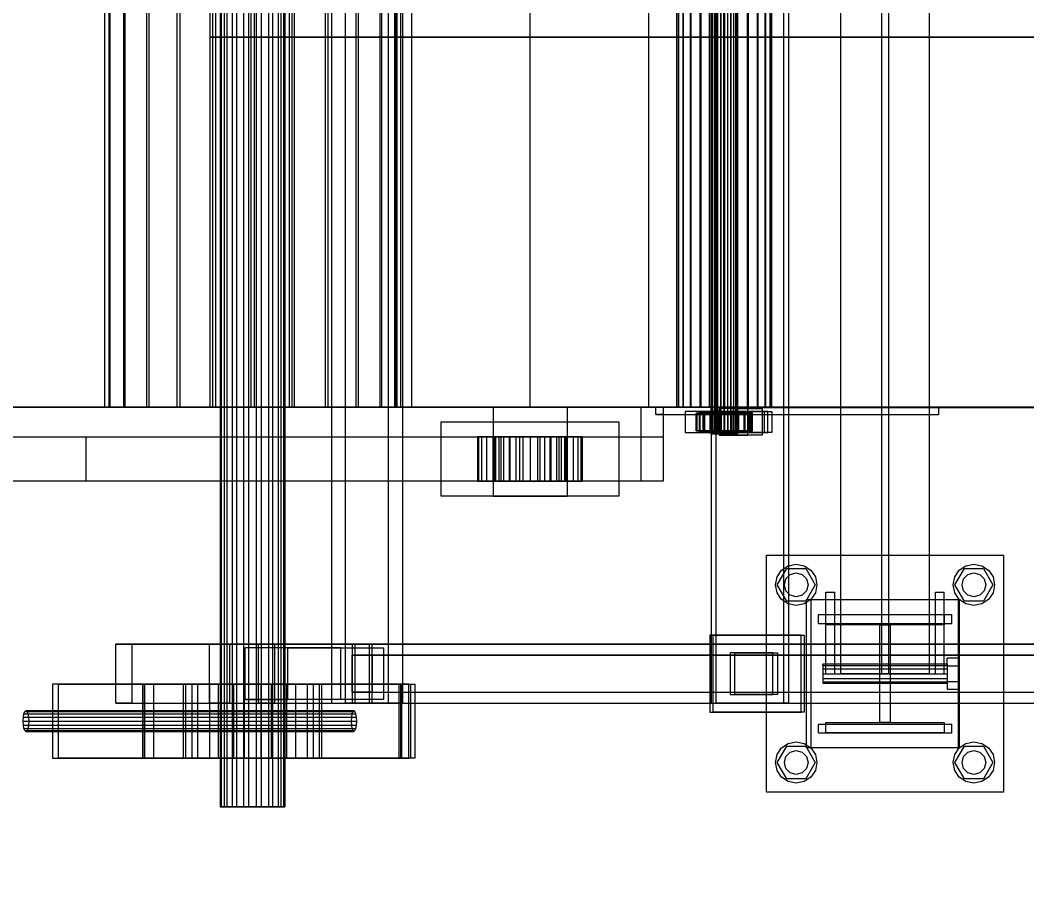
# Model space of a CAD drawing. Header units: millimetres. Extents: x -191664 to 191490, y -197311 to 10263.
# Drawn here: x 27284 to 27964, y -18573 to -17989 of the extents above; entities that cross this region are included whole.
import ezdxf

# ---------------------------------------------------------------- set-up
doc = ezdxf.new("R2010")
doc.units = ezdxf.units.MM
for name, color, linetype, lineweight in [('COTAS_INSTALACION_P', 30, 'Continuous', 0), ('COTAS_P', 1, 'Continuous', 0), ('superior_C03', 7, 'Continuous', 0), ('superior_C05', 7, 'Continuous', 0), ('superior_C05-C03', 7, 'Continuous', 0)]:
    doc.layers.add(name, color=color, linetype=linetype, lineweight=lineweight)
doc.dimstyles.new('PLANTA_100', dxfattribs={"dimtxt": 250, "dimasz": 150, "dimexe": 150, "dimexo": 80, "dimgap": 100, "dimtad": 1, "dimtih": 1, "dimtoh": 1, "dimdec": 1, "dimdsep": 46, "dimcen": 0.09, "dimclrd": 1, "dimclre": 1, "dimclrt": 1, "dimadec": 0, "dimazin": 0, "dimtfac": 1, "dimtdec": 4, "dimtofl": 0, "dimtmove": 0, "dimatfit": 3, "dimfxl": 1, "dimtolj": 1, "dimtzin": 0, "dimarcsym": 0})

# ---------------------------------------------------------------- blocks, each defined once
blk = doc.blocks.new('*D5')
at = {"layer": 'COTAS_INSTALACION_P', "color": 1, "lineweight": -2, "transparency": 16777216}
for p, q in [((-1000, -18080), (-1000, -25850)), ((60117.12, -18080), (60117.12, -25850)), ((-850, -25700), (59967.12, -25700))]:
    blk.add_line(p, q, dxfattribs=at)
at = {"layer": 'COTAS_INSTALACION_P', "color": 1, "transparency": 16777216}
for points in [[(-850, -25675), (-850, -25725), (-1000, -25700)], [(59967.12, -25675), (59967.12, -25725), (60117.12, -25700)]]:
    blk.add_solid(points, dxfattribs=at)
at = {"layer": 'Defpoints', "color": 0, "transparency": 16777216}
for p in [(-1000, -18000), (60117.12, -18000), (60117.12, -25700)]:
    blk.add_point(p, dxfattribs=at)
blk = doc.blocks.new('*D40')
at = {"layer": 'COTAS_P', "color": 1, "lineweight": -2, "transparency": 16777216}
for p, q in [((28292.25, -17600), (28292.25, -17450)), ((27772.25, -17750), (28442.25, -17750)), ((27772.25, -18250), (28442.25, -18250)), ((28292.25, -18400), (28292.25, -18550))]:
    blk.add_line(p, q, dxfattribs=at)
at = {"layer": 'COTAS_P', "color": 1, "transparency": 16777216}
for points in [[(28267.25, -17600), (28317.25, -17600), (28292.25, -17750)], [(28267.25, -18400), (28317.25, -18400), (28292.25, -18250)]]:
    blk.add_solid(points, dxfattribs=at)
at = {"layer": 'Defpoints', "color": 0, "transparency": 16777216}
for p in [(27692.25, -17750), (28292.25, -17750), (27692.25, -18250)]:
    blk.add_point(p, dxfattribs=at)

msp = doc.modelspace()

# ---------------------------------------------------------------- linework, layer by layer
at = {"layer": 'superior_C03', "color": 9, "true_color": 0xb8c2c5}
for p, q in [((27418.82, -17480), (27418.82, -18520)), ((27419.48, -17480), (27419.48, -18520)), ((27421.5, -17480), (27421.5, -18520)), ((27423.36, -17480), (27423.36, -18520)), ((27427.08, -17480), (27427.08, -18520)), ((27429.87, -17480), (27429.87, -18520)), ((27434.74, -17480), (27434.74, -18520)), ((27438.03, -17480), (27438.03, -18520)), ((27443.3, -17480), (27443.3, -18520)), ((27446.59, -17480), (27446.59, -18520)), ((27451.46, -17480), (27451.46, -18520)), ((27454.25, -17480), (27454.25, -18520)), ((27457.97, -17480), (27457.97, -18520)), ((27459.84, -17480), (27459.84, -18520)), ((27461.85, -18520), (27461.85, -17480)), ((27462.51, -17480), (27462.51, -18520)), ((27285.83, -18462), (27285.98, -18459.32)), ((27285.98, -18459.32), (27286.39, -18457.05)), ((27285.98, -18459.32), (27507.48, -18459.32)), ((27286.39, -18457.05), (27287, -18455.53)), ((27286.39, -18457.05), (27507.89, -18457.05)), ((27287, -18455.53), (27287.72, -18455)), ((27287, -18455.53), (27508.5, -18455.53)), ((27287.72, -18455), (27288.44, -18455.53)), ((27509.22, -18455), (27287.72, -18455)), ((27288.44, -18455.53), (27289.05, -18457.05)), ((27288.44, -18455.53), (27509.94, -18455.53)), ((27289.05, -18457.05), (27289.46, -18459.32)), ((27289.05, -18457.05), (27510.55, -18457.05)), ((27289.46, -18459.32), (27289.6, -18462)), ((27289.46, -18459.32), (27510.96, -18459.32)), ((27507.48, -18459.32), (27507.34, -18462)), ((27507.89, -18457.05), (27507.48, -18459.32)), ((27508.5, -18455.53), (27507.89, -18457.05)), ((27509.22, -18455), (27508.5, -18455.53)), ((27509.94, -18455.53), (27509.22, -18455)), ((27510.55, -18457.05), (27509.94, -18455.53)), ((27510.96, -18459.32), (27510.55, -18457.05)), ((27511.11, -18462), (27510.96, -18459.32)), ((27285.98, -18464.68), (27285.83, -18462)), ((27285.83, -18462), (27507.34, -18462)), ((27286.39, -18466.95), (27285.98, -18464.68)), ((27285.98, -18464.68), (27507.48, -18464.68)), ((27289.46, -18464.68), (27289.05, -18466.95)), ((27289.6, -18462), (27289.46, -18464.68)), ((27289.46, -18464.68), (27510.96, -18464.68)), ((27289.6, -18462), (27511.11, -18462)), ((27507.34, -18462), (27507.48, -18464.68)), ((27507.48, -18464.68), (27507.89, -18466.95)), ((27510.55, -18466.95), (27510.96, -18464.68)), ((27510.96, -18464.68), (27511.11, -18462)), ((27287, -18468.47), (27286.39, -18466.95)), ((27286.39, -18466.95), (27507.89, -18466.95)), ((27287.72, -18469), (27287, -18468.47)), ((27287, -18468.47), (27508.5, -18468.47)), ((27288.44, -18468.47), (27287.72, -18469)), ((27287.72, -18469), (27509.22, -18469)), ((27289.05, -18466.95), (27288.44, -18468.47)), ((27288.44, -18468.47), (27509.94, -18468.47)), ((27289.05, -18466.95), (27510.55, -18466.95)), ((27507.89, -18466.95), (27508.5, -18468.47)), ((27508.5, -18468.47), (27509.22, -18469)), ((27509.22, -18469), (27509.94, -18468.47)), ((27509.94, -18468.47), (27510.55, -18466.95)), ((27421.5, -18520), (27418.82, -18520)), ((27418.82, -18520), (27419.48, -18520)), ((27419.48, -18520), (27423.36, -18520)), ((27427.08, -18520), (27421.5, -18520)), ((27423.36, -18520), (27429.87, -18520)), ((27434.74, -18520), (27427.08, -18520)), ((27429.87, -18520), (27438.03, -18520)), ((27443.3, -18520), (27434.74, -18520)), ((27438.03, -18520), (27446.59, -18520)), ((27451.46, -18520), (27443.3, -18520)), ((27446.59, -18520), (27454.25, -18520)), ((27457.97, -18520), (27451.46, -18520)), ((27454.25, -18520), (27459.84, -18520)), ((27461.85, -18520), (27457.97, -18520)), ((27459.84, -18520), (27462.51, -18520)), ((27462.51, -18520), (27461.85, -18520))]:
    msp.add_line(p, q, dxfattribs=at)
at = {"layer": 'superior_C03', "color": 139, "true_color": 0x354b57}
for p, q in [((27494.12, -17550), (27494.12, -18450)), ((27503.54, -18450), (27503.54, -17550)), ((27532.64, -18450), (27532.64, -17550)), ((27542.07, -17550), (27542.07, -18450)), ((27750.58, -17550), (27750.58, -18450)), ((27753.81, -18450), (27753.81, -17550)), ((27799.5, -18450), (27799.5, -17550)), ((27802.74, -17550), (27802.74, -18450)), ((27837.95, -17570), (27837.95, -18430)), ((27865.45, -17570), (27865.45, -18430)), ((27870.45, -18430), (27870.45, -17570)), ((27897.95, -18430), (27897.95, -17570)), ((27742.63, -18253), (27733, -18253)), ((27733, -18253), (27733, -18267)), ((27745.93, -18253), (27733, -18253)), ((27788.73, -18253), (27742.5, -18253)), ((27742.5, -18253), (27742.5, -18267)), ((27745.2, -18253), (27742.5, -18253)), ((27742.63, -18267), (27742.63, -18253)), ((27742.63, -18253), (27755.56, -18253)), ((27745.2, -18267), (27745.2, -18253)), ((27745.2, -18253), (27791.42, -18253)), ((27745.93, -18267), (27745.93, -18253)), ((27745.93, -18253), (27755.56, -18253)), ((27755.56, -18253), (27755.56, -18267)), ((27775.25, -18251), (27755.99, -18251)), ((27755.99, -18251), (27755.99, -18269)), ((27765.68, -18251), (27755.99, -18251)), ((27773.45, -18253), (27763.82, -18253)), ((27763.82, -18253), (27763.82, -18267)), ((27776.75, -18253), (27763.82, -18253)), ((27765.68, -18269), (27765.68, -18251)), ((27765.68, -18251), (27784.94, -18251)), ((27773.45, -18267), (27773.45, -18253)), ((27773.45, -18253), (27786.38, -18253)), ((27775.25, -18269), (27775.25, -18251)), ((27775.25, -18251), (27784.94, -18251)), ((27776.75, -18267), (27776.75, -18253)), ((27776.75, -18253), (27786.38, -18253)), ((27784.94, -18251), (27784.94, -18269)), ((27786.38, -18253), (27786.38, -18267)), ((27788.73, -18267), (27788.73, -18253)), ((27788.73, -18253), (27791.42, -18253)), ((27791.42, -18253), (27791.42, -18267)), ((27733, -18267), (27742.63, -18267)), ((27733, -18267), (27745.93, -18267)), ((27742.5, -18267), (27788.73, -18267)), ((27742.5, -18267), (27745.2, -18267)), ((27755.56, -18267), (27742.63, -18267)), ((27791.42, -18267), (27745.2, -18267)), ((27755.56, -18267), (27745.93, -18267)), ((27755.99, -18269), (27775.25, -18269)), ((27765.68, -18269), (27755.99, -18269)), ((27763.82, -18267), (27773.45, -18267)), ((27763.82, -18267), (27776.75, -18267)), ((27784.94, -18269), (27765.68, -18269)), ((27786.38, -18267), (27773.45, -18267)), ((27784.94, -18269), (27775.25, -18269)), ((27786.38, -18267), (27776.75, -18267)), ((27791.42, -18267), (27788.73, -18267)), ((27827.95, -18397), (27827.95, -18390)), ((27827.95, -18390), (27907.95, -18390)), ((27907.95, -18390), (27907.95, -18397)), ((27907.95, -18397), (27827.95, -18397)), ((27864.45, -18463), (27864.45, -18397)), ((27864.45, -18397), (27871.45, -18397)), ((27871.45, -18397), (27871.45, -18463)), ((27811.25, -18404), (27749.61, -18404)), ((27749.61, -18404), (27749.61, -18456)), ((27751.76, -18404), (27749.61, -18404)), ((27751.76, -18456), (27751.76, -18404)), ((27751.76, -18404), (27813.4, -18404)), ((27811.25, -18456), (27811.25, -18404)), ((27811.25, -18404), (27813.4, -18404)), ((27813.4, -18404), (27813.4, -18456)), ((27348.4, -18410), (27359.17, -18410)), ((27348.4, -18450), (27348.4, -18410)), ((27444.71, -18410), (27348.4, -18410)), ((27359.17, -18410), (27359.17, -18450)), ((27359.17, -18410), (27455.48, -18410)), ((27411.69, -18410), (27425.15, -18410)), ((27411.69, -18450), (27411.69, -18410)), ((27507.99, -18410), (27411.69, -18410)), ((27425.15, -18410), (27425.15, -18450)), ((27425.15, -18410), (27521.46, -18410)), ((27444.71, -18410), (27455.48, -18410)), ((27444.71, -18450), (27444.71, -18410)), ((28600.37, -18410), (27444.71, -18410)), ((27455.48, -18410), (27455.48, -18450)), ((27455.48, -18410), (28611.14, -18410)), ((27507.99, -18410), (27507.99, -18450)), ((27521.46, -18410), (27507.99, -18410)), ((27510.02, -18410), (27519.44, -18410)), ((27510.02, -18450), (27510.02, -18410)), ((28692.61, -18410), (27510.02, -18410)), ((27519.44, -18410), (27519.44, -18450)), ((27519.44, -18410), (28702.03, -18410)), ((27521.46, -18450), (27521.46, -18410)), ((27464.54, -18412.5), (27435.65, -18412.5)), ((27435.65, -18412.5), (27435.65, -18447.5)), ((27500.28, -18412.5), (27435.65, -18412.5)), ((27464.54, -18447.5), (27464.54, -18412.5)), ((27464.54, -18412.5), (27529.17, -18412.5)), ((27500.28, -18447.5), (27500.28, -18412.5)), ((27500.28, -18412.5), (27529.17, -18412.5)), ((27507.93, -18417.5), (27521.52, -18417.5)), ((27507.93, -18442.5), (27507.93, -18417.5)), ((28598.96, -18417.5), (27507.93, -18417.5)), ((27521.52, -18417.5), (27521.52, -18442.5)), ((27521.52, -18417.5), (28612.55, -18417.5)), ((27529.17, -18412.5), (27529.17, -18447.5)), ((27792.18, -18416), (27763.29, -18416)), ((27763.29, -18416), (27763.29, -18444)), ((27766.52, -18416), (27763.29, -18416)), ((27766.52, -18444), (27766.52, -18416)), ((27766.52, -18416), (27795.41, -18416)), ((27792.18, -18444), (27792.18, -18416)), ((27792.18, -18416), (27795.41, -18416)), ((27795.41, -18416), (27795.41, -18444)), ((27897.95, -18430), (27837.95, -18430)), ((27870.45, -18430), (27865.45, -18430)), ((27539.73, -18437), (27366.38, -18437)), ((27366.38, -18437), (27366.38, -18487)), ((27368, -18437), (27366.38, -18437)), ((27368, -18487), (27368, -18437)), ((27368, -18437), (27541.35, -18437)), ((27539.73, -18487), (27539.73, -18437)), ((27539.73, -18437), (27541.35, -18437)), ((27541.35, -18437), (27541.35, -18487)), ((27521.52, -18442.5), (27507.93, -18442.5)), ((27507.93, -18442.5), (28598.96, -18442.5)), ((27521.52, -18442.5), (28612.55, -18442.5)), ((27763.29, -18444), (27792.18, -18444)), ((27763.29, -18444), (27766.52, -18444)), ((27795.41, -18444), (27766.52, -18444)), ((27795.41, -18444), (27792.18, -18444)), ((27359.17, -18450), (27348.4, -18450)), ((27348.4, -18450), (27444.71, -18450)), ((27359.17, -18450), (27455.48, -18450)), ((27425.15, -18450), (27411.69, -18450)), ((27411.69, -18450), (27507.99, -18450)), ((27425.15, -18450), (27521.46, -18450)), ((27435.65, -18447.5), (27464.54, -18447.5)), ((27500.28, -18447.5), (27435.65, -18447.5)), ((27455.48, -18450), (27444.71, -18450)), ((27444.71, -18450), (28600.37, -18450)), ((27455.48, -18450), (28611.14, -18450)), ((27529.17, -18447.5), (27464.54, -18447.5)), ((27494.12, -18450), (27532.64, -18450)), ((27494.12, -18450), (27503.54, -18450)), ((27529.17, -18447.5), (27500.28, -18447.5)), ((27542.07, -18450), (27503.54, -18450)), ((27507.99, -18450), (27521.46, -18450)), ((27519.44, -18450), (27510.02, -18450)), ((27510.02, -18450), (28692.61, -18450)), ((27519.44, -18450), (28702.03, -18450)), ((27542.07, -18450), (27532.64, -18450)), ((27750.58, -18450), (27799.5, -18450)), ((27750.58, -18450), (27753.81, -18450)), ((27802.74, -18450), (27753.81, -18450)), ((27802.74, -18450), (27799.5, -18450)), ((27749.61, -18456), (27811.25, -18456)), ((27749.61, -18456), (27751.76, -18456)), ((27813.4, -18456), (27751.76, -18456)), ((27813.4, -18456), (27811.25, -18456)), ((27827.95, -18470), (27827.95, -18463)), ((27827.95, -18463), (27907.95, -18463)), ((27871.45, -18463), (27864.45, -18463)), ((27907.95, -18463), (27907.95, -18470)), ((27907.95, -18470), (27827.95, -18470)), ((27366.38, -18487), (27539.73, -18487)), ((27366.38, -18487), (27368, -18487)), ((27541.35, -18487), (27368, -18487)), ((27541.35, -18487), (27539.73, -18487))]:
    msp.add_line(p, q, dxfattribs=at)
at = {"layer": 'superior_C03', "color": 9, "true_color": 0xbac6cb}
for p, q in [((27750.42, -18268), (27750.42, -17732)), ((27750.7, -18268), (27750.7, -17732)), ((27750.75, -18268), (27750.75, -17732)), ((27751.58, -18268), (27751.58, -17732)), ((27751.68, -18268), (27751.68, -17732)), ((27752.99, -18268), (27752.99, -17732)), ((27753.13, -18268), (27753.13, -17732)), ((27754.84, -18268), (27754.84, -17732)), ((27755.01, -18268), (27755.01, -17732)), ((27757, -18268), (27757, -17732)), ((27757.19, -18268), (27757.19, -17732)), ((27759.32, -18268), (27759.32, -17732)), ((27759.52, -18268), (27759.52, -17732)), ((27761.66, -18268), (27761.66, -17732)), ((27761.85, -18268), (27761.85, -17732)), ((27763.84, -18268), (27763.84, -17732)), ((27764.01, -18268), (27764.01, -17732)), ((27765.72, -18268), (27765.72, -17732)), ((27765.85, -18268), (27765.85, -17732)), ((27767.17, -18268), (27767.17, -17732)), ((27767.26, -18268), (27767.26, -17732)), ((27768.09, -17732), (27768.09, -18268)), ((27768.14, -18268), (27768.14, -17732)), ((27768.42, -18268), (27768.42, -17732)), ((27750.75, -18268), (27750.42, -18268)), ((27750.42, -18268), (27750.7, -18268)), ((27750.7, -18268), (27751.58, -18268)), ((27751.68, -18268), (27750.75, -18268)), ((27751.58, -18268), (27752.99, -18268)), ((27753.13, -18268), (27751.68, -18268)), ((27752.99, -18268), (27754.84, -18268)), ((27755.01, -18268), (27753.13, -18268)), ((27754.84, -18268), (27757, -18268)), ((27757.19, -18268), (27755.01, -18268)), ((27757, -18268), (27759.32, -18268)), ((27759.52, -18268), (27757.19, -18268)), ((27759.32, -18268), (27761.66, -18268)), ((27761.85, -18268), (27759.52, -18268)), ((27761.66, -18268), (27763.84, -18268)), ((27764.01, -18268), (27761.85, -18268)), ((27763.84, -18268), (27765.72, -18268)), ((27765.85, -18268), (27764.01, -18268)), ((27765.72, -18268), (27767.17, -18268)), ((27767.26, -18268), (27765.85, -18268)), ((27767.17, -18268), (27768.09, -18268)), ((27768.14, -18268), (27767.26, -18268)), ((27768.09, -18268), (27768.42, -18268)), ((27768.42, -18268), (27768.14, -18268))]:
    msp.add_line(p, q, dxfattribs=at)
at = {"layer": 'superior_C03', "color": 8, "true_color": 0x697a83}
for p, q in [((27340.67, -17750), (27340.67, -18250)), ((27343.8, -17750), (27343.8, -18250)), ((27344.36, -17750), (27344.36, -18250)), ((27353.52, -17750), (27353.52, -18250)), ((27354.61, -17750), (27354.61, -18250)), ((27369.19, -17750), (27369.19, -18250)), ((27370.73, -17750), (27370.73, -18250)), ((27389.73, -17750), (27389.73, -18250)), ((27391.61, -17750), (27391.61, -18250)), ((27413.74, -17750), (27413.74, -18250)), ((27415.84, -17750), (27415.84, -18250)), ((27439.58, -17750), (27439.58, -18250)), ((27441.75, -17750), (27441.75, -18250)), ((27465.5, -17750), (27465.5, -18250)), ((27489.72, -17750), (27489.72, -18250)), ((27491.61, -17750), (27491.61, -18250)), ((27510.6, -17750), (27510.6, -18250)), ((27512.14, -17750), (27512.14, -18250)), ((27526.72, -17750), (27526.72, -18250)), ((27527.81, -17750), (27527.81, -18250)), ((27536.97, -18250), (27536.97, -17750)), ((27537.53, -17750), (27537.53, -18250)), ((27540.66, -17750), (27540.66, -18250)), ((27343.8, -18250), (27340.67, -18250)), ((27340.67, -18250), (27344.36, -18250)), ((27353.52, -18250), (27343.8, -18250)), ((27344.36, -18250), (27354.61, -18250)), ((27369.19, -18250), (27353.52, -18250)), ((27354.61, -18250), (27370.73, -18250)), ((27389.73, -18250), (27369.19, -18250)), ((27370.73, -18250), (27391.61, -18250)), ((27413.74, -18250), (27389.73, -18250)), ((27391.61, -18250), (27415.84, -18250)), ((27439.58, -18250), (27413.74, -18250)), ((27415.84, -18250), (27441.75, -18250)), ((27465.5, -18250), (27439.58, -18250)), ((27441.75, -18250), (27467.6, -18250)), ((27489.72, -18250), (27465.5, -18250)), ((27467.6, -18250), (27491.61, -18250)), ((27510.6, -18250), (27489.72, -18250)), ((27491.61, -18250), (27512.14, -18250)), ((27526.72, -18250), (27510.6, -18250)), ((27512.14, -18250), (27527.81, -18250)), ((27536.97, -18250), (27526.72, -18250)), ((27527.81, -18250), (27537.53, -18250)), ((27540.66, -18250), (27536.97, -18250)), ((27537.53, -18250), (27540.66, -18250))]:
    msp.add_line(p, q, dxfattribs=at)
at = {"layer": 'superior_C03', "color": 139, "true_color": 0x345e4e}
for p, q in [((27412.12, -18000), (27412.12, -17750)), ((27413.74, -17750), (27413.74, -18000)), ((27749.19, -17750), (27749.19, -18000)), ((27750.8, -18000), (27750.8, -17750)), ((27412.12, -18250), (27412.12, -18000)), ((27412.12, -18000), (27749.19, -18000)), ((27413.74, -18000), (27412.12, -18000)), ((27750.8, -18000), (27413.74, -18000)), ((27413.74, -18000), (27413.74, -18250)), ((27749.19, -18000), (27749.19, -18250)), ((27749.19, -18000), (28692.98, -18000)), ((27750.8, -18250), (27750.8, -18000)), ((28694.6, -18000), (27750.8, -18000)), ((27412.12, -18250), (27749.19, -18250)), ((27413.74, -18250), (27412.12, -18250)), ((27413.74, -18250), (27750.8, -18250)), ((27749.19, -18250), (27750.8, -18250)), ((27749.19, -18250), (28692.98, -18250)), ((27750.8, -18250), (28694.6, -18250))]:
    msp.add_line(p, q, dxfattribs=at)
at = {"layer": 'superior_C03', "color": 251, "true_color": 0x586d65}
for p, q in [((27467.6, -18250), (27467.6, -17750)), ((27468.94, -17750), (27468.94, -18250)), ((36944.05, -18250), (27467.6, -18250)), ((27468.94, -18250), (27467.6, -18250)), ((27468.94, -18250), (36945.39, -18250))]:
    msp.add_line(p, q, dxfattribs=at)
at = {"layer": 'superior_C03', "color": 252, "true_color": 0x83939a}
for p, q in [((27727.42, -18250), (27727.42, -17750)), ((27728.42, -18250), (27728.42, -17750)), ((27728.6, -18250), (27728.6, -17750)), ((27731.54, -18250), (27731.54, -17750)), ((27731.88, -18250), (27731.88, -17750)), ((27736.55, -18250), (27736.55, -17750)), ((27737.04, -18250), (27737.04, -17750)), ((27743.12, -18250), (27743.12, -17750)), ((27743.72, -18250), (27743.72, -17750)), ((27750.8, -18250), (27750.8, -17750)), ((27751.48, -18250), (27751.48, -17750)), ((27759.07, -18250), (27759.07, -17750)), ((27759.77, -18250), (27759.77, -17750)), ((27767.37, -18250), (27767.37, -17750)), ((27768.04, -18250), (27768.04, -17750)), ((27775.12, -18250), (27775.12, -17750)), ((27775.72, -18250), (27775.72, -17750)), ((27781.8, -18250), (27781.8, -17750)), ((27782.29, -18250), (27782.29, -17750)), ((27786.96, -18250), (27786.96, -17750)), ((27787.31, -18250), (27787.31, -17750)), ((27790.24, -17750), (27790.24, -18250)), ((27790.42, -18250), (27790.42, -17750)), ((27791.42, -18250), (27791.42, -17750)), ((27728.6, -18250), (27727.42, -18250)), ((27727.42, -18250), (27728.42, -18250)), ((27728.42, -18250), (27731.54, -18250)), ((27731.88, -18250), (27728.6, -18250)), ((27731.54, -18250), (27736.55, -18250)), ((27737.04, -18250), (27731.88, -18250)), ((27736.55, -18250), (27743.12, -18250)), ((27743.72, -18250), (27737.04, -18250)), ((27743.12, -18250), (27750.8, -18250)), ((27751.48, -18250), (27743.72, -18250)), ((27750.8, -18250), (27759.07, -18250)), ((27759.77, -18250), (27751.48, -18250)), ((27759.07, -18250), (27767.37, -18250)), ((27768.04, -18250), (27759.77, -18250)), ((27767.37, -18250), (27775.12, -18250)), ((27775.72, -18250), (27768.04, -18250)), ((27775.12, -18250), (27781.8, -18250)), ((27782.29, -18250), (27775.72, -18250)), ((27781.8, -18250), (27786.96, -18250)), ((27787.31, -18250), (27782.29, -18250)), ((27786.96, -18250), (27790.24, -18250)), ((27790.42, -18250), (27787.31, -18250)), ((27790.24, -18250), (27791.42, -18250)), ((27791.42, -18250), (27790.42, -18250))]:
    msp.add_line(p, q, dxfattribs=at)
at = {"layer": 'superior_C03', "color": 155, "true_color": 0x617580}
for p, q in [((27741.02, -18254), (27740.42, -18254)), ((27740.42, -18254), (27750.42, -18254)), ((27740.42, -18266), (27740.42, -18254)), ((27740.42, -18254), (27741.12, -18254)), ((27742.87, -18254), (27741.02, -18254)), ((27741.02, -18254), (27750.7, -18254)), ((27741.02, -18266), (27741.02, -18254)), ((27741.12, -18254), (27750.75, -18254)), ((27741.12, -18266), (27741.12, -18254)), ((27741.12, -18254), (27743.07, -18254)), ((27745.84, -18254), (27742.87, -18254)), ((27742.87, -18254), (27751.58, -18254)), ((27742.87, -18266), (27742.87, -18254)), ((27743.07, -18254), (27751.68, -18254)), ((27743.07, -18266), (27743.07, -18254)), ((27743.07, -18254), (27746.13, -18254)), ((27749.74, -18254), (27745.84, -18254)), ((27745.84, -18254), (27752.99, -18254)), ((27745.84, -18266), (27745.84, -18254)), ((27746.13, -18254), (27753.13, -18254)), ((27746.13, -18266), (27746.13, -18254)), ((27746.13, -18254), (27750.1, -18254)), ((27754.31, -18254), (27749.74, -18254)), ((27749.74, -18254), (27754.84, -18254)), ((27749.74, -18266), (27749.74, -18254)), ((27750.1, -18254), (27755.01, -18254)), ((27750.1, -18266), (27750.1, -18254)), ((27750.1, -18254), (27754.7, -18254)), ((27750.42, -18254), (27750.7, -18254)), ((27750.42, -18254), (27750.42, -18266)), ((27750.75, -18254), (27750.42, -18254)), ((27750.7, -18254), (27751.58, -18254)), ((27750.7, -18254), (27750.7, -18266)), ((27750.75, -18254), (27750.75, -18266)), ((27751.68, -18254), (27750.75, -18254)), ((27751.58, -18254), (27752.99, -18254)), ((27751.58, -18254), (27751.58, -18266)), ((27751.68, -18254), (27751.68, -18266)), ((27753.13, -18254), (27751.68, -18254)), ((27752.99, -18254), (27754.84, -18254)), ((27752.99, -18254), (27752.99, -18266)), ((27753.13, -18254), (27753.13, -18266)), ((27755.01, -18254), (27753.13, -18254)), ((27759.22, -18254), (27754.31, -18254)), ((27754.31, -18254), (27757, -18254)), ((27754.31, -18266), (27754.31, -18254)), ((27754.7, -18254), (27757.19, -18254)), ((27754.7, -18266), (27754.7, -18254)), ((27754.7, -18254), (27759.63, -18254)), ((27754.84, -18254), (27757, -18254)), ((27754.84, -18254), (27754.84, -18266)), ((27755.01, -18254), (27755.01, -18266)), ((27757.19, -18254), (27755.01, -18254)), ((27757, -18254), (27759.32, -18254)), ((27757, -18254), (27757, -18266)), ((27757.19, -18254), (27757.19, -18266)), ((27759.52, -18254), (27757.19, -18254)), ((27764.14, -18254), (27759.22, -18254)), ((27759.22, -18254), (27759.32, -18254)), ((27759.22, -18266), (27759.22, -18254)), ((27759.32, -18254), (27761.66, -18254)), ((27759.32, -18254), (27759.32, -18266)), ((27759.63, -18254), (27759.52, -18254)), ((27759.52, -18254), (27759.52, -18266)), ((27761.85, -18254), (27759.52, -18254)), ((27759.63, -18266), (27759.63, -18254)), ((27759.63, -18254), (27764.54, -18254)), ((27764.14, -18254), (27761.66, -18254)), ((27761.66, -18254), (27763.84, -18254)), ((27761.66, -18254), (27761.66, -18266)), ((27764.54, -18254), (27761.85, -18254)), ((27761.85, -18254), (27761.85, -18266)), ((27764.01, -18254), (27761.85, -18254)), ((27768.74, -18254), (27763.84, -18254)), ((27763.84, -18254), (27765.72, -18254)), ((27763.84, -18254), (27763.84, -18266)), ((27769.1, -18254), (27764.01, -18254)), ((27764.01, -18254), (27764.01, -18266)), ((27765.85, -18254), (27764.01, -18254)), ((27768.74, -18254), (27764.14, -18254)), ((27764.14, -18266), (27764.14, -18254)), ((27764.54, -18266), (27764.54, -18254)), ((27764.54, -18254), (27769.1, -18254)), ((27772.71, -18254), (27765.72, -18254)), ((27765.72, -18254), (27767.17, -18254)), ((27765.72, -18254), (27765.72, -18266)), ((27773, -18254), (27765.85, -18254)), ((27765.85, -18254), (27765.85, -18266)), ((27767.26, -18254), (27765.85, -18254)), ((27775.77, -18254), (27767.17, -18254)), ((27767.17, -18254), (27768.09, -18254)), ((27767.17, -18254), (27767.17, -18266)), ((27775.98, -18254), (27767.26, -18254)), ((27767.26, -18254), (27767.26, -18266)), ((27768.14, -18254), (27767.26, -18254)), ((27768.09, -18254), (27777.72, -18254)), ((27768.09, -18266), (27768.09, -18254)), ((27768.09, -18254), (27768.42, -18254)), ((27777.83, -18254), (27768.14, -18254)), ((27768.14, -18254), (27768.14, -18266)), ((27768.42, -18254), (27768.14, -18254)), ((27778.42, -18254), (27768.42, -18254)), ((27768.42, -18254), (27768.42, -18266)), ((27772.71, -18254), (27768.74, -18254)), ((27768.74, -18266), (27768.74, -18254)), ((27769.1, -18266), (27769.1, -18254)), ((27769.1, -18254), (27773, -18254)), ((27775.77, -18254), (27772.71, -18254)), ((27772.71, -18266), (27772.71, -18254)), ((27773, -18266), (27773, -18254)), ((27773, -18254), (27775.98, -18254)), ((27777.72, -18254), (27775.77, -18254)), ((27775.77, -18266), (27775.77, -18254)), ((27775.98, -18266), (27775.98, -18254)), ((27775.98, -18254), (27777.83, -18254)), ((27777.72, -18254), (27777.72, -18266)), ((27778.42, -18254), (27777.72, -18254)), ((27777.83, -18266), (27777.83, -18254)), ((27777.83, -18254), (27778.42, -18254)), ((27778.42, -18266), (27778.42, -18254)), ((27750.42, -18266), (27740.42, -18266)), ((27740.42, -18266), (27741.02, -18266)), ((27741.12, -18266), (27740.42, -18266)), ((27750.7, -18266), (27741.02, -18266)), ((27741.02, -18266), (27742.87, -18266)), ((27750.75, -18266), (27741.12, -18266)), ((27743.07, -18266), (27741.12, -18266)), ((27751.58, -18266), (27742.87, -18266)), ((27742.87, -18266), (27745.84, -18266)), ((27751.68, -18266), (27743.07, -18266)), ((27746.13, -18266), (27743.07, -18266)), ((27752.99, -18266), (27745.84, -18266)), ((27745.84, -18266), (27749.74, -18266)), ((27753.13, -18266), (27746.13, -18266)), ((27750.1, -18266), (27746.13, -18266)), ((27754.84, -18266), (27749.74, -18266)), ((27749.74, -18266), (27754.31, -18266)), ((27755.01, -18266), (27750.1, -18266)), ((27754.7, -18266), (27750.1, -18266)), ((27750.7, -18266), (27750.42, -18266)), ((27750.42, -18266), (27750.75, -18266)), ((27751.58, -18266), (27750.7, -18266)), ((27750.75, -18266), (27751.68, -18266)), ((27752.99, -18266), (27751.58, -18266)), ((27751.68, -18266), (27753.13, -18266)), ((27754.84, -18266), (27752.99, -18266)), ((27753.13, -18266), (27755.01, -18266)), ((27757, -18266), (27754.31, -18266)), ((27754.31, -18266), (27759.22, -18266)), ((27757.19, -18266), (27754.7, -18266)), ((27759.63, -18266), (27754.7, -18266)), ((27757, -18266), (27754.84, -18266)), ((27755.01, -18266), (27757.19, -18266)), ((27759.32, -18266), (27757, -18266)), ((27757.19, -18266), (27759.52, -18266)), ((27759.32, -18266), (27759.22, -18266)), ((27759.22, -18266), (27764.14, -18266)), ((27761.66, -18266), (27759.32, -18266)), ((27759.52, -18266), (27759.63, -18266)), ((27759.52, -18266), (27761.85, -18266)), ((27764.54, -18266), (27759.63, -18266)), ((27763.84, -18266), (27761.66, -18266)), ((27761.66, -18266), (27764.14, -18266)), ((27761.85, -18266), (27764.54, -18266)), ((27761.85, -18266), (27764.01, -18266)), ((27765.72, -18266), (27763.84, -18266)), ((27763.84, -18266), (27768.74, -18266)), ((27764.01, -18266), (27769.1, -18266)), ((27764.01, -18266), (27765.85, -18266)), ((27764.14, -18266), (27768.74, -18266)), ((27769.1, -18266), (27764.54, -18266)), ((27767.17, -18266), (27765.72, -18266)), ((27765.72, -18266), (27772.71, -18266)), ((27765.85, -18266), (27773, -18266)), ((27765.85, -18266), (27767.26, -18266)), ((27768.09, -18266), (27767.17, -18266)), ((27767.17, -18266), (27775.77, -18266)), ((27767.26, -18266), (27775.98, -18266)), ((27767.26, -18266), (27768.14, -18266)), ((27777.72, -18266), (27768.09, -18266)), ((27768.42, -18266), (27768.09, -18266)), ((27768.14, -18266), (27777.83, -18266)), ((27768.14, -18266), (27768.42, -18266)), ((27768.42, -18266), (27778.42, -18266)), ((27768.74, -18266), (27772.71, -18266)), ((27773, -18266), (27769.1, -18266)), ((27772.71, -18266), (27775.77, -18266)), ((27775.98, -18266), (27773, -18266)), ((27775.77, -18266), (27777.72, -18266)), ((27777.83, -18266), (27775.98, -18266)), ((27777.72, -18266), (27778.42, -18266)), ((27778.42, -18266), (27777.83, -18266))]:
    msp.add_line(p, q, dxfattribs=at)
at = {"layer": 'superior_C03', "color": 251, "true_color": 0x4e626d}
for p, q in [((27787.95, -18510), (27787.95, -18350)), ((27787.95, -18350), (27947.95, -18350)), ((27947.95, -18350), (27947.95, -18510)), ((27827.95, -18430), (27827.95, -18375)), ((27827.95, -18375), (27833.95, -18375)), ((27833.95, -18430), (27833.95, -18375)), ((27901.95, -18430), (27901.95, -18375)), ((27901.95, -18375), (27907.95, -18375)), ((27907.95, -18430), (27907.95, -18375)), ((27814.97, -18480), (27814.97, -18380)), ((27814.97, -18380), (27917.3, -18380)), ((27817.95, -18480), (27817.95, -18380)), ((27817.95, -18380), (27917.95, -18380)), ((27917.3, -18380), (27917.3, -18480)), ((27917.95, -18380), (27917.95, -18480)), ((27822.95, -18390), (27912.95, -18390)), ((27822.95, -18396), (27822.95, -18390)), ((27912.95, -18396), (27912.95, -18390)), ((27822.95, -18396), (27912.95, -18396)), ((27827.95, -18430), (27833.95, -18430)), ((27901.95, -18430), (27907.95, -18430)), ((27822.95, -18464), (27912.95, -18464)), ((27822.95, -18470), (27822.95, -18464)), ((27912.95, -18470), (27912.95, -18464)), ((27822.95, -18470), (27912.95, -18470)), ((27917.3, -18480), (27814.97, -18480)), ((27917.95, -18480), (27817.95, -18480)), ((27947.95, -18510), (27787.95, -18510))]:
    msp.add_line(p, q, dxfattribs=at)
at = {"layer": 'superior_C03', "color": 9, "true_color": 0xaebcc4}
for p, q in [((27798.05, -18360.1), (27802.6, -18357.07)), ((27802.6, -18357.07), (27807.95, -18356)), ((27807.95, -18356), (27813.31, -18357.07)), ((27813.31, -18357.07), (27817.85, -18360.1)), ((27918.05, -18360.1), (27922.6, -18357.07)), ((27922.6, -18357.07), (27927.95, -18356)), ((27927.95, -18356), (27933.31, -18357.07)), ((27933.31, -18357.07), (27937.85, -18360.1)), ((27795.02, -18364.64), (27798.05, -18360.1)), ((27795.15, -18370), (27801.55, -18358.91)), ((27801.03, -18366), (27803.95, -18363.07)), ((27801.55, -18358.91), (27814.35, -18358.91)), ((27803.95, -18363.07), (27807.95, -18362)), ((27807.95, -18362), (27811.95, -18363.07)), ((27811.95, -18363.07), (27814.88, -18366)), ((27814.35, -18358.91), (27820.75, -18370)), ((27817.85, -18360.1), (27820.89, -18364.64)), ((27915.02, -18364.64), (27918.05, -18360.1)), ((27915.15, -18370), (27921.55, -18358.91)), ((27921.03, -18366), (27923.95, -18363.07)), ((27921.55, -18358.91), (27934.35, -18358.91)), ((27923.95, -18363.07), (27927.95, -18362)), ((27927.95, -18362), (27931.95, -18363.07)), ((27931.95, -18363.07), (27934.88, -18366)), ((27934.35, -18358.91), (27940.75, -18370)), ((27937.85, -18360.1), (27940.89, -18364.64)), ((27793.95, -18370), (27795.02, -18364.64)), ((27795.02, -18375.36), (27793.95, -18370)), ((27801.55, -18381.09), (27795.15, -18370)), ((27799.95, -18370), (27801.03, -18366)), ((27801.03, -18374), (27799.95, -18370)), ((27820.75, -18370), (27814.35, -18381.09)), ((27814.88, -18366), (27815.95, -18370)), ((27815.95, -18370), (27814.88, -18374)), ((27820.89, -18364.64), (27821.95, -18370)), ((27821.95, -18370), (27820.89, -18375.36)), ((27913.95, -18370), (27915.02, -18364.64)), ((27915.02, -18375.36), (27913.95, -18370)), ((27921.55, -18381.09), (27915.15, -18370)), ((27919.95, -18370), (27921.03, -18366)), ((27921.03, -18374), (27919.95, -18370)), ((27940.75, -18370), (27934.35, -18381.09)), ((27934.88, -18366), (27935.95, -18370)), ((27935.95, -18370), (27934.88, -18374)), ((27940.89, -18364.64), (27941.95, -18370)), ((27941.95, -18370), (27940.89, -18375.36)), ((27798.05, -18379.9), (27795.02, -18375.36)), ((27803.95, -18376.93), (27801.03, -18374)), ((27807.95, -18378), (27803.95, -18376.93)), ((27811.95, -18376.93), (27807.95, -18378)), ((27814.88, -18374), (27811.95, -18376.93)), ((27820.89, -18375.36), (27817.85, -18379.9)), ((27918.05, -18379.9), (27915.02, -18375.36)), ((27923.95, -18376.93), (27921.03, -18374)), ((27927.95, -18378), (27923.95, -18376.93)), ((27931.95, -18376.93), (27927.95, -18378)), ((27934.88, -18374), (27931.95, -18376.93)), ((27940.89, -18375.36), (27937.85, -18379.9)), ((27802.6, -18382.93), (27798.05, -18379.9)), ((27814.35, -18381.09), (27801.55, -18381.09)), ((27807.95, -18384), (27802.6, -18382.93)), ((27813.31, -18382.93), (27807.95, -18384)), ((27817.85, -18379.9), (27813.31, -18382.93)), ((27922.6, -18382.93), (27918.05, -18379.9)), ((27934.35, -18381.09), (27921.55, -18381.09)), ((27927.95, -18384), (27922.6, -18382.93)), ((27933.31, -18382.93), (27927.95, -18384)), ((27937.85, -18379.9), (27933.31, -18382.93)), ((27825.95, -18424.46), (27825.95, -18423.6)), ((27909.95, -18423.6), (27825.95, -18423.6)), ((27825.95, -18424.46), (27825.95, -18426.8)), ((27825.95, -18424.46), (27909.95, -18424.46)), ((27909.95, -18424.8), (27909.95, -18419.6)), ((27917.95, -18419.6), (27909.95, -18419.6)), ((27909.95, -18423.6), (27909.95, -18424.46)), ((27909.95, -18424.46), (27909.95, -18426.8)), ((27909.95, -18424.8), (27909.95, -18435.2)), ((27909.95, -18424.8), (27917.95, -18424.8)), ((27917.95, -18419.6), (27917.95, -18424.8)), ((27917.95, -18424.8), (27917.95, -18435.2)), ((27825.95, -18426.8), (27825.95, -18430)), ((27825.95, -18426.8), (27909.95, -18426.8)), ((27825.95, -18430), (27825.95, -18433.2)), ((27825.95, -18430), (27909.95, -18430)), ((27909.95, -18426.8), (27909.95, -18430)), ((27909.95, -18430), (27909.95, -18433.2)), ((27825.95, -18433.2), (27825.95, -18435.54)), ((27825.95, -18433.2), (27909.95, -18433.2)), ((27825.95, -18435.54), (27825.95, -18436.4)), ((27825.95, -18435.54), (27909.95, -18435.54)), ((27825.95, -18436.4), (27909.95, -18436.4)), ((27909.95, -18433.2), (27909.95, -18435.54)), ((27909.95, -18435.2), (27909.95, -18440.4)), ((27909.95, -18435.2), (27917.95, -18435.2)), ((27909.95, -18435.54), (27909.95, -18436.4)), ((27917.95, -18435.2), (27917.95, -18440.4)), ((27909.95, -18440.4), (27917.95, -18440.4)), ((27795.02, -18484.64), (27798.05, -18480.1)), ((27795.15, -18490), (27801.55, -18478.91)), ((27798.05, -18480.1), (27802.6, -18477.07)), ((27801.55, -18478.91), (27814.35, -18478.91)), ((27802.6, -18477.07), (27807.95, -18476)), ((27807.95, -18476), (27813.31, -18477.07)), ((27813.31, -18477.07), (27817.85, -18480.1)), ((27814.35, -18478.91), (27820.75, -18490)), ((27817.85, -18480.1), (27820.89, -18484.64)), ((27915.02, -18484.64), (27918.05, -18480.1)), ((27915.15, -18490), (27921.55, -18478.91)), ((27918.05, -18480.1), (27922.6, -18477.07)), ((27921.55, -18478.91), (27934.35, -18478.91)), ((27922.6, -18477.07), (27927.95, -18476)), ((27927.95, -18476), (27933.31, -18477.07)), ((27933.31, -18477.07), (27937.85, -18480.1)), ((27934.35, -18478.91), (27940.75, -18490)), ((27937.85, -18480.1), (27940.89, -18484.64)), ((27793.95, -18490), (27795.02, -18484.64)), ((27799.95, -18490), (27801.03, -18486)), ((27801.03, -18486), (27803.95, -18483.07)), ((27803.95, -18483.07), (27807.95, -18482)), ((27807.95, -18482), (27811.95, -18483.07)), ((27811.95, -18483.07), (27814.88, -18486)), ((27814.88, -18486), (27815.95, -18490)), ((27820.89, -18484.64), (27821.95, -18490)), ((27913.95, -18490), (27915.02, -18484.64)), ((27919.95, -18490), (27921.03, -18486)), ((27921.03, -18486), (27923.95, -18483.07)), ((27923.95, -18483.07), (27927.95, -18482)), ((27927.95, -18482), (27931.95, -18483.07)), ((27931.95, -18483.07), (27934.88, -18486)), ((27934.88, -18486), (27935.95, -18490)), ((27940.89, -18484.64), (27941.95, -18490)), ((27795.02, -18495.36), (27793.95, -18490)), ((27801.55, -18501.09), (27795.15, -18490)), ((27801.03, -18494), (27799.95, -18490)), ((27820.75, -18490), (27814.35, -18501.09)), ((27815.95, -18490), (27814.88, -18494)), ((27821.95, -18490), (27820.89, -18495.36)), ((27915.02, -18495.36), (27913.95, -18490)), ((27921.55, -18501.09), (27915.15, -18490)), ((27921.03, -18494), (27919.95, -18490)), ((27940.75, -18490), (27934.35, -18501.09)), ((27935.95, -18490), (27934.88, -18494)), ((27941.95, -18490), (27940.89, -18495.36)), ((27798.05, -18499.9), (27795.02, -18495.36)), ((27802.6, -18502.93), (27798.05, -18499.9)), ((27803.95, -18496.93), (27801.03, -18494)), ((27807.95, -18498), (27803.95, -18496.93)), ((27811.95, -18496.93), (27807.95, -18498)), ((27814.88, -18494), (27811.95, -18496.93)), ((27817.85, -18499.9), (27813.31, -18502.93)), ((27820.89, -18495.36), (27817.85, -18499.9)), ((27918.05, -18499.9), (27915.02, -18495.36)), ((27922.6, -18502.93), (27918.05, -18499.9)), ((27923.95, -18496.93), (27921.03, -18494)), ((27927.95, -18498), (27923.95, -18496.93)), ((27931.95, -18496.93), (27927.95, -18498)), ((27934.88, -18494), (27931.95, -18496.93)), ((27937.85, -18499.9), (27933.31, -18502.93)), ((27940.89, -18495.36), (27937.85, -18499.9)), ((27814.35, -18501.09), (27801.55, -18501.09)), ((27807.95, -18504), (27802.6, -18502.93)), ((27813.31, -18502.93), (27807.95, -18504)), ((27934.35, -18501.09), (27921.55, -18501.09)), ((27927.95, -18504), (27922.6, -18502.93)), ((27933.31, -18502.93), (27927.95, -18504))]:
    msp.add_line(p, q, dxfattribs=at)
at = {"layer": 'superior_C03', "color": 43, "true_color": 0xd6b34e}
for p, q in [((27546.4, -18437), (27305.63, -18437)), ((27305.63, -18437), (27305.63, -18487)), ((27309.67, -18437), (27305.63, -18437)), ((27309.67, -18487), (27309.67, -18437)), ((27309.67, -18437), (27550.44, -18437)), ((27546.4, -18487), (27546.4, -18437)), ((27546.4, -18437), (27550.44, -18437)), ((27550.44, -18437), (27550.44, -18487)), ((27305.63, -18487), (27546.4, -18487)), ((27305.63, -18487), (27309.67, -18487)), ((27550.44, -18487), (27309.67, -18487)), ((27550.44, -18487), (27546.4, -18487))]:
    msp.add_line(p, q, dxfattribs=at)
at = {"layer": 'superior_C03', "color": 145, "true_color": 0x3e8091}
for p, q in [((27540.81, -18437), (27367.46, -18437)), ((27367.46, -18437), (27367.46, -18487)), ((27374.19, -18437), (27367.46, -18437)), ((27374.19, -18487), (27374.19, -18437)), ((27374.19, -18437), (27547.54, -18437)), ((27540.81, -18487), (27540.81, -18437)), ((27540.81, -18437), (27547.54, -18437)), ((27547.54, -18437), (27547.54, -18487)), ((27367.46, -18487), (27540.81, -18487)), ((27367.46, -18487), (27374.19, -18487)), ((27547.54, -18487), (27374.19, -18487)), ((27547.54, -18487), (27540.81, -18487))]:
    msp.add_line(p, q, dxfattribs=at)
at = {"layer": 'superior_C03', "color": 147, "true_color": 0x24748b}
for p, q in [((27395.4, -18437), (27394, -18437)), ((27394, -18437), (27399.71, -18437)), ((27394, -18437), (27394, -18487)), ((27403.69, -18437), (27395.4, -18437)), ((27395.4, -18437), (27395.4, -18487)), ((27399.71, -18437), (27411.65, -18437)), ((27399.71, -18437), (27399.71, -18487)), ((27417.61, -18437), (27403.69, -18437)), ((27403.69, -18437), (27403.69, -18487)), ((27411.65, -18437), (27428.01, -18437)), ((27411.65, -18437), (27411.65, -18487)), ((27435.04, -18437), (27417.61, -18437)), ((27417.61, -18437), (27417.61, -18487)), ((27428.01, -18437), (27446.29, -18437)), ((27428.01, -18437), (27428.01, -18487)), ((27453.32, -18437), (27435.04, -18437)), ((27435.04, -18437), (27435.04, -18487)), ((27446.29, -18437), (27463.72, -18437)), ((27446.29, -18437), (27446.29, -18487)), ((27469.68, -18437), (27453.32, -18437)), ((27453.32, -18437), (27453.32, -18487)), ((27463.72, -18437), (27477.64, -18437)), ((27463.72, -18437), (27463.72, -18487)), ((27481.62, -18437), (27469.68, -18437)), ((27469.68, -18437), (27469.68, -18487)), ((27477.64, -18437), (27485.93, -18437)), ((27477.64, -18437), (27477.64, -18487)), ((27487.33, -18437), (27481.62, -18437)), ((27481.62, -18437), (27481.62, -18487)), ((27485.93, -18437), (27487.33, -18437)), ((27485.93, -18487), (27485.93, -18437)), ((27487.33, -18437), (27487.33, -18487)), ((27399.71, -18487), (27394, -18487)), ((27394, -18487), (27395.4, -18487)), ((27395.4, -18487), (27403.69, -18487)), ((27411.65, -18487), (27399.71, -18487)), ((27403.69, -18487), (27417.61, -18487)), ((27428.01, -18487), (27411.65, -18487)), ((27417.61, -18487), (27435.04, -18487)), ((27446.29, -18487), (27428.01, -18487)), ((27435.04, -18487), (27453.32, -18487)), ((27463.72, -18487), (27446.29, -18487)), ((27453.32, -18487), (27469.68, -18487)), ((27477.64, -18487), (27463.72, -18487)), ((27469.68, -18487), (27481.62, -18487)), ((27485.93, -18487), (27477.64, -18487)), ((27481.62, -18487), (27487.33, -18487)), ((27487.33, -18487), (27485.93, -18487))]:
    msp.add_line(p, q, dxfattribs=at)
at = {"layer": 'superior_C05', "color": 253, "true_color": 0xabb4b8}
for p, q in [((27538.19, -17750), (27538.19, -18250)), ((27538.19, -18250), (25218.19, -18250))]:
    msp.add_line(p, q, dxfattribs=at)
at = {"layer": 'superior_C05', "color": 9, "true_color": 0xb9c3c2}
for p, q in [((27548.19, -17750), (27548.19, -18250)), ((27708.19, -17750), (27708.19, -18250)), ((27548.19, -18250), (27550.51, -18250)), ((27550.51, -18250), (27557.35, -18250)), ((27557.35, -18250), (27568.31, -18250)), ((27568.31, -18250), (27582.74, -18250)), ((27582.74, -18250), (27599.82, -18250)), ((27599.82, -18250), (27618.54, -18250)), ((27605.66, -18250), (27603.19, -18250)), ((27603.19, -18250), (27603.19, -18310)), ((27612.6, -18250), (27605.66, -18250)), ((27622.62, -18250), (27612.6, -18250)), ((27618.54, -18250), (27637.83, -18250)), ((27633.75, -18250), (27622.62, -18250)), ((27643.77, -18250), (27633.75, -18250)), ((27637.83, -18250), (27656.55, -18250)), ((27650.71, -18250), (27643.77, -18250)), ((27653.19, -18250), (27650.71, -18250)), ((27653.19, -18250), (27653.19, -18310)), ((27656.55, -18250), (27673.63, -18250)), ((27673.63, -18250), (27688.07, -18250)), ((27688.07, -18250), (27699.02, -18250)), ((27699.02, -18250), (27705.86, -18250)), ((27705.86, -18250), (27708.19, -18250)), ((27603.19, -18310), (27605.66, -18310)), ((27605.66, -18310), (27612.6, -18310)), ((27612.6, -18310), (27622.62, -18310)), ((27622.62, -18310), (27633.75, -18310)), ((27633.75, -18310), (27643.77, -18310)), ((27643.77, -18310), (27650.71, -18310)), ((27650.71, -18310), (27653.19, -18310))]:
    msp.add_line(p, q, dxfattribs=at)
at = {"layer": 'superior_C05', "color": 117, "true_color": 0x376c5b}
for p, q in [((27628.19, -18250), (27628.19, -17750)), ((25128.19, -18250), (27628.19, -18250)), ((27628.19, -18250), (27647.77, -18250)), ((27628.19, -18250), (27647.33, -18250)), ((27647.33, -18250), (27665.36, -18250)), ((27647.77, -18250), (27666.37, -18250)), ((27665.36, -18250), (27681.24, -18250)), ((27666.37, -18250), (27683.05, -18250)), ((27681.24, -18250), (27694.03, -18250)), ((27683.05, -18250), (27696.99, -18250)), ((27694.03, -18250), (27702.99, -18250)), ((27696.99, -18250), (27707.47, -18250)), ((27702.99, -18250), (27707.6, -18250)), ((27707.47, -18250), (27713.98, -18250)), ((27713.98, -18250), (27716.19, -18250))]:
    msp.add_line(p, q, dxfattribs=at)
at = {"layer": 'superior_C05', "color": 251, "true_color": 0x5c6a72}
for p, q in [((27568.19, -18310), (27568.19, -18260)), ((27568.19, -18260), (27688.19, -18260)), ((27688.19, -18260), (27688.19, -18310)), ((27604.19, -18300), (27604.19, -18270)), ((27604.19, -18270), (27652.19, -18270)), ((27652.19, -18270), (27652.19, -18300)), ((27652.19, -18300), (27604.19, -18300)), ((27688.19, -18310), (27568.19, -18310))]:
    msp.add_line(p, q, dxfattribs=at)
at = {"layer": 'superior_C05', "color": 251, "true_color": 0x596770}
for p, q in [((25038.19, -18270), (27328.19, -18270)), ((27328.19, -18270), (27328.19, -18300)), ((27328.19, -18270), (27718.19, -18270)), ((27718.19, -18270), (27718.19, -18300)), ((27328.19, -18300), (25038.19, -18300)), ((27718.19, -18300), (27328.19, -18300))]:
    msp.add_line(p, q, dxfattribs=at)
at = {"layer": 'superior_C05', "color": 125, "true_color": 0x608c85}
for p, q in [((27593.61, -18270), (27592.94, -18270)), ((27592.94, -18270), (27602.94, -18270)), ((27592.94, -18300), (27592.94, -18270)), ((27595.62, -18270), (27593.61, -18270)), ((27593.61, -18270), (27603.42, -18270)), ((27593.61, -18300), (27593.61, -18270)), ((27598.88, -18270), (27595.62, -18270)), ((27595.62, -18270), (27604.86, -18270)), ((27595.62, -18300), (27595.62, -18270)), ((27603.26, -18270), (27598.88, -18270)), ((27598.88, -18270), (27607.19, -18270)), ((27598.88, -18300), (27598.88, -18270)), ((27602.94, -18270), (27603.42, -18270)), ((27602.94, -18270), (27602.94, -18300)), ((27608.6, -18270), (27603.26, -18270)), ((27603.26, -18270), (27610.33, -18270)), ((27603.26, -18300), (27603.26, -18270)), ((27603.42, -18270), (27604.86, -18270)), ((27603.42, -18270), (27603.42, -18300)), ((27604.86, -18270), (27607.19, -18270)), ((27604.86, -18270), (27604.86, -18300)), ((27607.19, -18270), (27610.33, -18270)), ((27607.19, -18270), (27607.19, -18300)), ((27614.7, -18270), (27608.6, -18270)), ((27608.6, -18270), (27614.16, -18270)), ((27608.6, -18300), (27608.6, -18270)), ((27610.33, -18270), (27614.16, -18270)), ((27610.33, -18270), (27610.33, -18300)), ((27614.16, -18270), (27618.52, -18270)), ((27614.16, -18270), (27614.16, -18300)), ((27621.31, -18270), (27614.7, -18270)), ((27614.7, -18270), (27618.52, -18270)), ((27614.7, -18300), (27614.7, -18270)), ((27618.52, -18270), (27623.26, -18270)), ((27618.52, -18270), (27618.52, -18300)), ((27628.19, -18270), (27621.31, -18270)), ((27621.31, -18270), (27623.26, -18270)), ((27621.31, -18300), (27621.31, -18270)), ((27623.26, -18270), (27628.19, -18270)), ((27623.26, -18270), (27623.26, -18300)), ((27635.06, -18270), (27628.19, -18270)), ((27628.19, -18270), (27633.11, -18270)), ((27628.19, -18270), (27628.19, -18300)), ((27635.06, -18270), (27633.11, -18270)), ((27633.11, -18270), (27637.85, -18270)), ((27633.11, -18270), (27633.11, -18300)), ((27641.68, -18270), (27635.06, -18270)), ((27635.06, -18300), (27635.06, -18270)), ((27641.68, -18270), (27637.85, -18270)), ((27637.85, -18270), (27642.21, -18270)), ((27637.85, -18270), (27637.85, -18300)), ((27647.77, -18270), (27641.68, -18270)), ((27641.68, -18300), (27641.68, -18270)), ((27647.77, -18270), (27642.21, -18270)), ((27642.21, -18270), (27646.04, -18270)), ((27642.21, -18270), (27642.21, -18300)), ((27653.11, -18270), (27646.04, -18270)), ((27646.04, -18270), (27649.18, -18270)), ((27646.04, -18270), (27646.04, -18300)), ((27653.11, -18270), (27647.77, -18270)), ((27647.77, -18300), (27647.77, -18270)), ((27657.5, -18270), (27649.18, -18270)), ((27649.18, -18270), (27651.51, -18270)), ((27649.18, -18270), (27649.18, -18300)), ((27660.75, -18270), (27651.51, -18270)), ((27651.51, -18270), (27652.95, -18270)), ((27651.51, -18270), (27651.51, -18300)), ((27662.76, -18270), (27652.95, -18270)), ((27652.95, -18270), (27653.44, -18270)), ((27652.95, -18270), (27652.95, -18300)), ((27657.5, -18270), (27653.11, -18270)), ((27653.11, -18300), (27653.11, -18270)), ((27653.44, -18270), (27663.44, -18270)), ((27653.44, -18300), (27653.44, -18270)), ((27660.75, -18270), (27657.5, -18270)), ((27657.5, -18300), (27657.5, -18270)), ((27662.76, -18270), (27660.75, -18270)), ((27660.75, -18300), (27660.75, -18270)), ((27663.44, -18270), (27662.76, -18270)), ((27662.76, -18300), (27662.76, -18270)), ((27663.44, -18270), (27663.44, -18300)), ((27602.94, -18300), (27592.94, -18300)), ((27592.94, -18300), (27593.61, -18300)), ((27603.42, -18300), (27593.61, -18300)), ((27593.61, -18300), (27595.62, -18300)), ((27604.86, -18300), (27595.62, -18300)), ((27595.62, -18300), (27598.88, -18300)), ((27607.19, -18300), (27598.88, -18300)), ((27598.88, -18300), (27603.26, -18300)), ((27603.42, -18300), (27602.94, -18300)), ((27610.33, -18300), (27603.26, -18300)), ((27603.26, -18300), (27608.6, -18300)), ((27604.86, -18300), (27603.42, -18300)), ((27607.19, -18300), (27604.86, -18300)), ((27610.33, -18300), (27607.19, -18300)), ((27614.16, -18300), (27608.6, -18300)), ((27608.6, -18300), (27614.7, -18300)), ((27614.16, -18300), (27610.33, -18300)), ((27618.52, -18300), (27614.16, -18300)), ((27618.52, -18300), (27614.7, -18300)), ((27614.7, -18300), (27621.31, -18300)), ((27623.26, -18300), (27618.52, -18300)), ((27623.26, -18300), (27621.31, -18300)), ((27621.31, -18300), (27628.19, -18300)), ((27628.19, -18300), (27623.26, -18300)), ((27633.11, -18300), (27628.19, -18300)), ((27628.19, -18300), (27635.06, -18300)), ((27637.85, -18300), (27633.11, -18300)), ((27633.11, -18300), (27635.06, -18300)), ((27635.06, -18300), (27641.68, -18300)), ((27642.21, -18300), (27637.85, -18300)), ((27637.85, -18300), (27641.68, -18300)), ((27641.68, -18300), (27647.77, -18300)), ((27646.04, -18300), (27642.21, -18300)), ((27642.21, -18300), (27647.77, -18300)), ((27649.18, -18300), (27646.04, -18300)), ((27646.04, -18300), (27653.11, -18300)), ((27647.77, -18300), (27653.11, -18300)), ((27651.51, -18300), (27649.18, -18300)), ((27649.18, -18300), (27657.5, -18300)), ((27652.95, -18300), (27651.51, -18300)), ((27651.51, -18300), (27660.75, -18300)), ((27653.44, -18300), (27652.95, -18300)), ((27652.95, -18300), (27662.76, -18300)), ((27653.11, -18300), (27657.5, -18300)), ((27663.44, -18300), (27653.44, -18300)), ((27657.5, -18300), (27660.75, -18300)), ((27660.75, -18300), (27662.76, -18300)), ((27662.76, -18300), (27663.44, -18300))]:
    msp.add_line(p, q, dxfattribs=at)
at = {"layer": 'superior_C05-C03', "color": 8, "true_color": 0x64727b}
for p, q in [((27703.19, -18300), (27703.19, -18250)), ((27703.19, -18250), (27718.19, -18250)), ((27713.19, -18255), (27713.19, -18250)), ((27713.19, -18250), (27718.19, -18250)), ((27718.19, -18255), (27713.19, -18255)), ((27718.19, -18250), (27718.19, -18300)), ((27718.19, -18250), (27718.19, -18255)), ((27718.19, -18300), (27703.19, -18300))]:
    msp.add_line(p, q, dxfattribs=at)
at = {"layer": 'superior_C05-C03', "color": 252, "true_color": 0x89969c}
for p, q in [((27713.19, -18250), (27904.12, -18250)), ((27713.19, -18255), (27904.12, -18255)), ((27904.12, -18250), (27904.12, -18255))]:
    msp.add_line(p, q, dxfattribs=at)

# ---------------------------------------------------------------- dimensions: what is measured, and where the dimension line sits
at = {"layer": 'COTAS_INSTALACION_P'}
dim = msp.add_aligned_dim(p1=(-1000, -18000), p2=(60117.12, -18000), distance=-7700, text='<> P', dimstyle='PLANTA_100', dxfattribs=at)
dim.commit()
dim.dimension.update_dxf_attribs({"geometry": '*D5', "text_midpoint": (29558.56, -25700)})
at = {"layer": 'COTAS_P'}
dim = msp.add_aligned_dim(p1=(27692.25, -18250), p2=(27692.25, -17750), distance=-600, text='<> P', dimstyle='PLANTA_100', dxfattribs=at)
dim.commit()
dim.dimension.update_dxf_attribs({"geometry": '*D40', "text_midpoint": (28292.25, -18000)})

doc.saveas('drawing.dxf')
